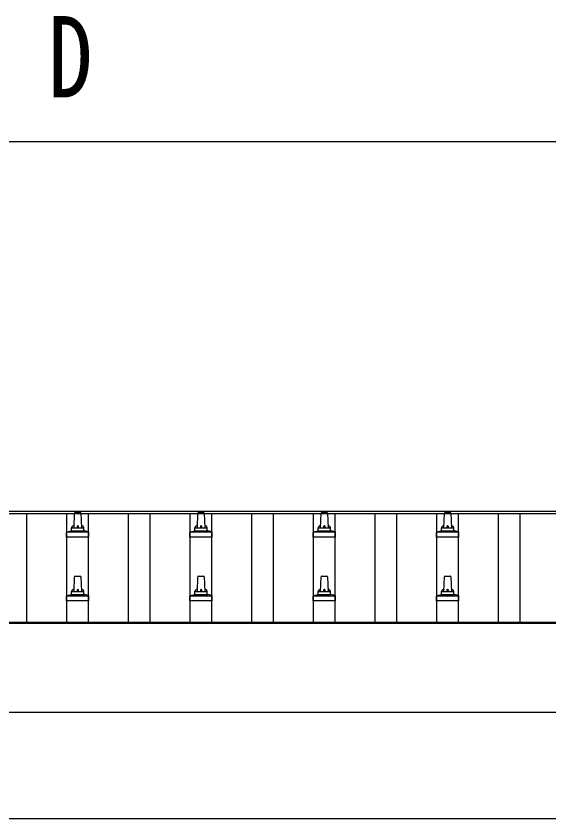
# Model space of a CAD drawing. Units: millimetres, scale not verified. Extents: x -16820 to 16820, y -11880 to 11880.
# Drawn here: x -8573 to -7709, y 869 to 2172 of the extents above; entities that cross this region are included whole.
import ezdxf
from ezdxf.enums import TextEntityAlignment as Align

# ---------------------------------------------------------------- set-up
doc = ezdxf.new("R2010")
doc.units = ezdxf.units.MM
doc.header["$LTSCALE"] = 50
for name, color, linetype in [('0-4_YKK_13', 4, 'Continuous'), ('0-5_YKK_A1', 4, 'Continuous'), ('0-6_YKK_D', 6, 'Continuous')]:
    doc.layers.add(name, color=color, linetype=linetype)
doc.styles.add('ＭＳ ゴシック', font='')
doc.styles.get('ＭＳ ゴシック').set_extended_font_data('MS Gothic')

msp = doc.modelspace()

# ---------------------------------------------------------------- linework, layer by layer
at = {"layer": '0-4_YKK_13'}
for p, q in [((-8479.42, 1341.64), (-8478.69, 1365.16)), ((-8477.69, 1366.14), (-8469.15, 1366.14)), ((-8468.15, 1365.16), (-8467.42, 1341.64)), ((-8279.42, 1341.64), (-8278.69, 1365.16)), ((-8277.69, 1366.14), (-8269.15, 1366.14)), ((-8268.15, 1365.16), (-8267.42, 1341.64)), ((-8079.42, 1341.64), (-8078.69, 1365.16)), ((-8077.69, 1366.14), (-8069.15, 1366.14)), ((-8068.15, 1365.16), (-8067.42, 1341.64)), ((-7879.42, 1341.64), (-7878.69, 1365.16)), ((-7877.69, 1366.14), (-7869.15, 1366.14)), ((-7868.15, 1365.16), (-7867.42, 1341.64)), ((-8491.67, 1326.14), (-8491.67, 1333.85)), ((-8491.29, 1334.64), (-8455.55, 1334.64)), ((-8490.91, 1334.82), (-8484.19, 1336.45)), ((-8483.8, 1336.64), (-8463.04, 1336.64)), ((-8483.42, 1337.42), (-8483.42, 1341.64)), ((-8482.42, 1341.64), (-8464.42, 1341.64)), ((-8463.42, 1337.42), (-8463.42, 1341.64)), ((-8455.94, 1334.82), (-8462.66, 1336.45)), ((-8455.17, 1326.14), (-8455.17, 1333.85)), ((-8291.67, 1326.14), (-8291.67, 1333.85)), ((-8291.29, 1334.64), (-8255.55, 1334.64)), ((-8290.91, 1334.82), (-8284.19, 1336.45)), ((-8283.8, 1336.64), (-8263.04, 1336.64)), ((-8283.42, 1337.42), (-8283.42, 1341.64)), ((-8282.42, 1341.64), (-8264.42, 1341.64)), ((-8263.42, 1337.42), (-8263.42, 1341.64)), ((-8255.94, 1334.82), (-8262.66, 1336.45)), ((-8255.17, 1326.14), (-8255.17, 1333.85)), ((-8091.67, 1326.14), (-8091.67, 1333.85)), ((-8091.29, 1334.64), (-8055.55, 1334.64)), ((-8090.91, 1334.82), (-8084.19, 1336.45)), ((-8083.8, 1336.64), (-8063.04, 1336.64)), ((-8083.42, 1337.42), (-8083.42, 1341.64)), ((-8082.42, 1341.64), (-8064.42, 1341.64)), ((-8063.42, 1337.42), (-8063.42, 1341.64)), ((-8055.94, 1334.82), (-8062.66, 1336.45)), ((-8055.17, 1326.14), (-8055.17, 1333.85)), ((-7891.67, 1326.14), (-7891.67, 1333.85)), ((-7891.29, 1334.64), (-7855.55, 1334.64)), ((-7890.91, 1334.82), (-7884.19, 1336.45)), ((-7883.8, 1336.64), (-7863.04, 1336.64)), ((-7883.42, 1337.42), (-7883.42, 1341.64)), ((-7882.42, 1341.64), (-7864.42, 1341.64)), ((-7863.42, 1337.42), (-7863.42, 1341.64)), ((-7855.94, 1334.82), (-7862.66, 1336.45)), ((-7855.17, 1326.14), (-7855.17, 1333.85)), ((-8455.17, 1326.14), (-8491.67, 1326.14)), ((-8255.17, 1326.14), (-8291.67, 1326.14)), ((-8055.17, 1326.14), (-8091.67, 1326.14)), ((-7855.17, 1326.14), (-7891.67, 1326.14)), ((-8479.42, 1238.3), (-8478.69, 1261.83)), ((-8477.69, 1262.8), (-8469.15, 1262.8)), ((-8468.15, 1261.83), (-8467.42, 1238.3)), ((-8279.42, 1238.3), (-8278.69, 1261.83)), ((-8277.69, 1262.8), (-8269.15, 1262.8)), ((-8268.15, 1261.83), (-8267.42, 1238.3)), ((-8079.42, 1238.3), (-8078.69, 1261.83)), ((-8077.69, 1262.8), (-8069.15, 1262.8)), ((-8068.15, 1261.83), (-8067.42, 1238.3)), ((-7879.42, 1238.3), (-7878.69, 1261.83)), ((-7877.69, 1262.8), (-7869.15, 1262.8)), ((-7868.15, 1261.83), (-7867.42, 1238.3)), ((-8483.42, 1234.09), (-8483.42, 1238.3)), ((-8482.42, 1238.3), (-8464.42, 1238.3)), ((-8463.42, 1234.09), (-8463.42, 1238.3)), ((-8283.42, 1234.09), (-8283.42, 1238.3)), ((-8282.42, 1238.3), (-8264.42, 1238.3)), ((-8263.42, 1234.09), (-8263.42, 1238.3)), ((-8083.42, 1234.09), (-8083.42, 1238.3)), ((-8082.42, 1238.3), (-8064.42, 1238.3)), ((-8063.42, 1234.09), (-8063.42, 1238.3)), ((-7883.42, 1234.09), (-7883.42, 1238.3)), ((-7882.42, 1238.3), (-7864.42, 1238.3)), ((-7863.42, 1234.09), (-7863.42, 1238.3)), ((-8491.67, 1222.8), (-8491.67, 1230.52)), ((-8491.29, 1231.3), (-8455.55, 1231.3)), ((-8490.91, 1231.49), (-8484.19, 1233.12)), ((-8483.8, 1233.3), (-8463.04, 1233.3)), ((-8455.94, 1231.49), (-8462.66, 1233.12)), ((-8455.17, 1222.8), (-8455.17, 1230.52)), ((-8291.67, 1222.8), (-8291.67, 1230.52)), ((-8291.29, 1231.3), (-8255.55, 1231.3)), ((-8290.91, 1231.49), (-8284.19, 1233.12)), ((-8283.8, 1233.3), (-8263.04, 1233.3)), ((-8255.94, 1231.49), (-8262.66, 1233.12)), ((-8255.17, 1222.8), (-8255.17, 1230.52)), ((-8091.67, 1222.8), (-8091.67, 1230.52)), ((-8091.29, 1231.3), (-8055.55, 1231.3)), ((-8090.91, 1231.49), (-8084.19, 1233.12)), ((-8083.8, 1233.3), (-8063.04, 1233.3)), ((-8055.94, 1231.49), (-8062.66, 1233.12)), ((-8055.17, 1222.8), (-8055.17, 1230.52)), ((-7891.67, 1222.8), (-7891.67, 1230.52)), ((-7891.29, 1231.3), (-7855.55, 1231.3)), ((-7890.91, 1231.49), (-7884.19, 1233.12)), ((-7883.8, 1233.3), (-7863.04, 1233.3)), ((-7855.94, 1231.49), (-7862.66, 1233.12)), ((-7855.17, 1222.8), (-7855.17, 1230.52)), ((-8455.17, 1222.8), (-8491.67, 1222.8)), ((-8255.17, 1222.8), (-8291.67, 1222.8)), ((-8055.17, 1222.8), (-8091.67, 1222.8)), ((-7855.17, 1222.8), (-7891.67, 1222.8))]:
    msp.add_line(p, q, dxfattribs=at)
for centre, radius, start, end in [((-8477.69, 1365.14), 1, 90, 178.60509), ((-8469.15, 1365.14), 1, 1.39491, 90), ((-8277.69, 1365.14), 1, 90, 178.60509), ((-8269.15, 1365.14), 1, 1.39491, 90), ((-8077.69, 1365.14), 1, 90, 178.60509), ((-8069.15, 1365.14), 1, 1.39491, 90), ((-7877.69, 1365.14), 1, 90, 178.60509), ((-7869.15, 1365.14), 1, 1.39491, 90), ((-8479.34, 1341), 4.13, 90, 171.17633), ((-8470.09, 1341.64), 4.83, 133.60282, 180), ((-8476.75, 1341.64), 4.83, 0, 46.39718), ((-8467.51, 1341), 4.13, 8.82367, 90), ((-8279.34, 1341), 4.13, 90, 171.17633), ((-8270.09, 1341.64), 4.83, 133.60282, 180), ((-8276.75, 1341.64), 4.83, 0, 46.39718), ((-8267.51, 1341), 4.13, 8.82367, 90), ((-8079.34, 1341), 4.13, 90, 171.17633), ((-8070.09, 1341.64), 4.83, 133.60282, 180), ((-8076.75, 1341.64), 4.83, 0, 46.39718), ((-8067.51, 1341), 4.13, 8.82367, 90), ((-7879.34, 1341), 4.13, 90, 171.17633), ((-7870.09, 1341.64), 4.83, 133.60282, 180), ((-7876.75, 1341.64), 4.83, 0, 46.39718), ((-7867.51, 1341), 4.13, 8.82367, 90), ((-8490.67, 1333.85), 1, 103.62699, 180), ((-8484.42, 1337.42), 1, 283.62699, 0), ((-8482.42, 1340.64), 1, 90, 180), ((-8464.42, 1340.64), 1, 0, 90), ((-8462.42, 1337.42), 1, 180, 256.37301), ((-8456.17, 1333.85), 1, 0, 76.37301), ((-8290.67, 1333.85), 1, 103.62699, 180), ((-8284.42, 1337.42), 1, 283.62699, 0), ((-8282.42, 1340.64), 1, 90, 180), ((-8264.42, 1340.64), 1, 0, 90), ((-8262.42, 1337.42), 1, 180, 256.37301), ((-8256.17, 1333.85), 1, 0, 76.37301), ((-8090.67, 1333.85), 1, 103.62699, 180), ((-8084.42, 1337.42), 1, 283.62699, 0), ((-8082.42, 1340.64), 1, 90, 180), ((-8064.42, 1340.64), 1, 0, 90), ((-8062.42, 1337.42), 1, 180, 256.37301), ((-8056.17, 1333.85), 1, 0, 76.37301), ((-7890.67, 1333.85), 1, 103.62699, 180), ((-7884.42, 1337.42), 1, 283.62699, 0), ((-7882.42, 1340.64), 1, 90, 180), ((-7864.42, 1340.64), 1, 0, 90), ((-7862.42, 1337.42), 1, 180, 256.37301), ((-7856.17, 1333.85), 1, 0, 76.37301), ((-8477.69, 1261.8), 1, 90, 178.60509), ((-8469.15, 1261.8), 1, 1.39491, 90), ((-8277.69, 1261.8), 1, 90, 178.60509), ((-8269.15, 1261.8), 1, 1.39491, 90), ((-8077.69, 1261.8), 1, 90, 178.60509), ((-8069.15, 1261.8), 1, 1.39491, 90), ((-7877.69, 1261.8), 1, 90, 178.60509), ((-7869.15, 1261.8), 1, 1.39491, 90), ((-8479.34, 1237.67), 4.13, 90, 171.17633), ((-8482.42, 1237.3), 1, 90, 180), ((-8470.09, 1238.3), 4.83, 133.60282, 180), ((-8476.75, 1238.3), 4.83, 0, 46.39718), ((-8467.51, 1237.67), 4.13, 8.82367, 90), ((-8464.42, 1237.3), 1, 0, 90), ((-8279.34, 1237.67), 4.13, 90, 171.17633), ((-8282.42, 1237.3), 1, 90, 180), ((-8270.09, 1238.3), 4.83, 133.60282, 180), ((-8276.75, 1238.3), 4.83, 0, 46.39718), ((-8267.51, 1237.67), 4.13, 8.82367, 90), ((-8264.42, 1237.3), 1, 0, 90), ((-8079.34, 1237.67), 4.13, 90, 171.17633), ((-8082.42, 1237.3), 1, 90, 180), ((-8070.09, 1238.3), 4.83, 133.60282, 180), ((-8076.75, 1238.3), 4.83, 0, 46.39718), ((-8067.51, 1237.67), 4.13, 8.82367, 90), ((-8064.42, 1237.3), 1, 0, 90), ((-7879.34, 1237.67), 4.13, 90, 171.17633), ((-7882.42, 1237.3), 1, 90, 180), ((-7870.09, 1238.3), 4.83, 133.60282, 180), ((-7876.75, 1238.3), 4.83, 0, 46.39718), ((-7867.51, 1237.67), 4.13, 8.82367, 90), ((-7864.42, 1237.3), 1, 0, 90), ((-8490.67, 1230.52), 1, 103.62699, 180), ((-8484.42, 1234.09), 1, 283.62699, 0), ((-8462.42, 1234.09), 1, 180, 256.37301), ((-8456.17, 1230.52), 1, 0, 76.37301), ((-8290.67, 1230.52), 1, 103.62699, 180), ((-8284.42, 1234.09), 1, 283.62699, 0), ((-8262.42, 1234.09), 1, 180, 256.37301), ((-8256.17, 1230.52), 1, 0, 76.37301), ((-8090.67, 1230.52), 1, 103.62699, 180), ((-8084.42, 1234.09), 1, 283.62699, 0), ((-8062.42, 1234.09), 1, 180, 256.37301), ((-8056.17, 1230.52), 1, 0, 76.37301), ((-7890.67, 1230.52), 1, 103.62699, 180), ((-7884.42, 1234.09), 1, 283.62699, 0), ((-7862.42, 1234.09), 1, 180, 256.37301), ((-7856.17, 1230.52), 1, 0, 76.37301)]:
    msp.add_arc(centre, radius, start, end, dxfattribs=at)
at = {"layer": '0-5_YKK_A1'}
for p, q in [((-12096.42, 1368.16), (-6695.92, 1368.16)), ((-12096.42, 1364.57), (-6673.42, 1364.57)), ((-8555.92, 1188.55), (-8555.92, 1364.57)), ((-8490.92, 1188.55), (-8490.92, 1364.57)), ((-8455.92, 1188.55), (-8455.92, 1364.57)), ((-8390.92, 1188.55), (-8390.92, 1364.57)), ((-8355.92, 1188.55), (-8355.92, 1364.57)), ((-8290.92, 1188.55), (-8290.92, 1364.57)), ((-8255.92, 1188.55), (-8255.92, 1364.57)), ((-8190.92, 1188.55), (-8190.92, 1364.57)), ((-8155.92, 1188.55), (-8155.92, 1364.57)), ((-8090.92, 1188.55), (-8090.92, 1364.57)), ((-8055.92, 1188.55), (-8055.92, 1364.57)), ((-7990.92, 1188.55), (-7990.92, 1364.57)), ((-7955.92, 1188.55), (-7955.92, 1364.57)), ((-7890.92, 1188.55), (-7890.92, 1364.57)), ((-7855.92, 1188.55), (-7855.92, 1364.57)), ((-7790.92, 1188.55), (-7790.92, 1364.57)), ((-7755.92, 1188.55), (-7755.92, 1364.57)), ((-12096.42, 1188.31), (-6683.42, 1188.31)), ((-12091.72, 1186.75), (-6683.42, 1186.75)), ((-6683.42, 1041.88), (-12091.72, 1041.88)), ((-6698.02, 869.04), (-11947.42, 869.04))]:
    msp.add_line(p, q, dxfattribs=at)
at = {"layer": '0-6_YKK_D'}
msp.add_line((-11908.42, 1968.16), (-5038.42, 1968.16), dxfattribs=at)

# ---------------------------------------------------------------- texts
at = {"layer": '0-6_YKK_D', "style": 'ＭＳ ゴシック', "width": 0.8}
msp.add_text('D', height=132, dxfattribs=at).set_placement((-8521.42, 2000.16), align=Align.BOTTOM_LEFT)

doc.saveas('drawing.dxf')
